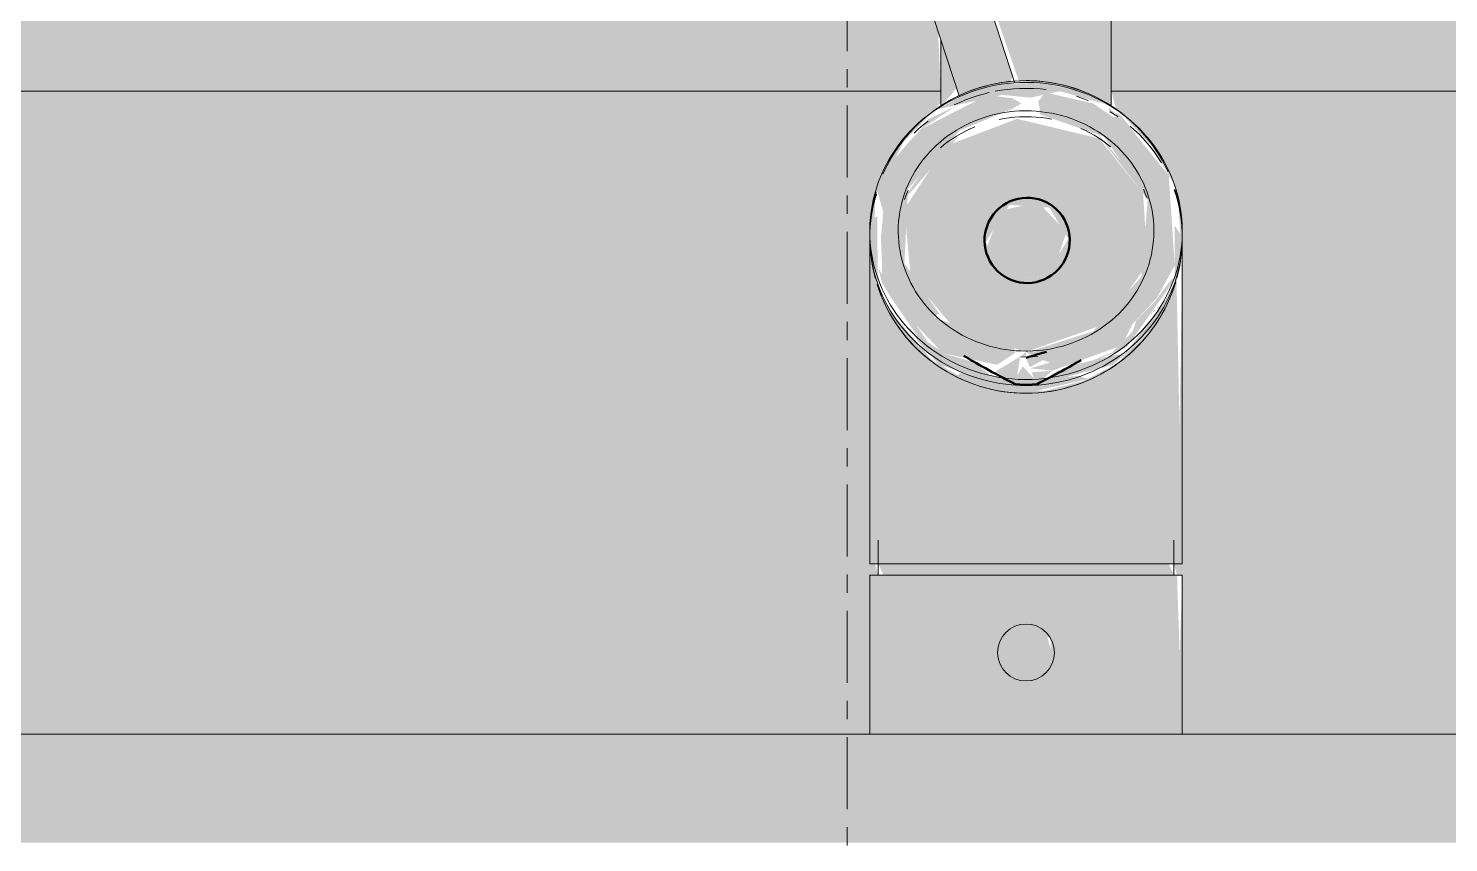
# Model space of a CAD drawing. Header units: inches. Extents: x -4218 to -1814, y 9706 to 12426.
# Drawn here: x -2179 to -2169.16, y 10144.82 to 10150.46 of the extents above; entities that cross this region are included whole.
import ezdxf

# ---------------------------------------------------------------- set-up
doc = ezdxf.new("R2010")
doc.units = ezdxf.units.IN
doc.header["$MEASUREMENT"] = 0
doc.linetypes.add('Grid Line 1_2_', pattern=[0.875, 0.5, -0.125, 0.125, -0.125])
for name, color, linetype, lineweight in [('0-1', 7, 'Continuous', 5), ('0-2', 10, 'Continuous', 13), ('A-GENM-1', 11, 'Continuous', 9), ('A-GENM-2', 7, 'Continuous', 9), ('A-GENM-3', 250, 'Continuous', 50), ('P-SANR-FIXT-2', 7, 'Continuous', 9), ('P-SANR-FIXT-3', 55, 'Continuous', 9), ('Q-CASE-1', 9, 'Continuous', 9), ('Q-CASE-3', 7, 'Continuous', 9), ('S-GRID-1', 1, 'Grid Line 1_2_', 9)]:
    doc.layers.add(name, color=color, linetype=linetype, lineweight=lineweight)

# ---------------------------------------------------------------- blocks, each defined once
blk = doc.blocks.new('Vanity Cabinet-Double Door - 33_-V134-FLOOR PLAN - 2ND FLOOR')
at = {"layer": 'Q-CASE-1'}
for points in [[(-7.2229, 0), (-15.7623, 0), (-15.0123, -0.75), (16.4877, -0.75), (17.2377, 0), (-0.345, 0)], [(16.4877, -0.75), (-15.0123, -0.75), (-15.0123, -5.2041), (0.1472, -5.2041), (0.1116, -5.0743), (0.054, -5.0234), (-0.1279, -4.8302), (-0.292, -4.5528), (-0.3179, -4.4006), (-0.345, -4.0021), (-0.3081, -1.9313), (-0.2859, -1.9313), (-0.3081, -1.8531), (-0.345, -1.8531), (-0.3081, -0.7502), (1.8204, -0.7502), (1.7835, -1.8531), (1.7613, -1.8531), (1.7835, -1.9313), (1.8204, -1.9313), (1.7835, -4.4753), (1.5843, -4.8551), (1.3741, -5.0709), (1.3283, -5.1268), (1.3283, -5.2041), (16.4877, -5.2041), (16.4877, -3.3737)]]:
    blk.add_hatch(color=256, dxfattribs=at).paths.add_polyline_path(points, flags=0)
at = {"layer": 'Q-CASE-3'}
for p, q in [((-0.345, -0.75), (-15.0123, -0.75)), ((16.4877, -0.75), (1.8204, -0.75))]:
    blk.add_line(p, q, dxfattribs=at)
blk = doc.blocks.new('kitchen_faucet_14143 - kitchen_faucet_14143-V156-FLOOR PLAN - 2ND FLOOR')
at = {"layer": 'A-GENM-1'}
h = blk.add_hatch(color=256, dxfattribs=at)
h.paths.add_polyline_path([(0.7962, 0), (0.6052, 0.5445), (0.1862, 0.8425), (-0.3002, 0.8107), (-0.6821, 0.506), (-0.8181, -0.0632), (-0.6288, -0.5582), (-0.1935, -0.8425), (0.2737, -0.7992), (0.6523, -0.4812), (0.7811, -0.0492)], flags=0)
h.paths.add_polyline_path([(0.8373, 0), (0.7962, 0), (0.829, -0.0401)], flags=0)
h.paths.add_polyline_path([(0.8858, 0), (0.8578, 0.0079), (0.8854, -0.0012)], flags=0)
h.paths.add_polyline_path([(1.0827, 0), (0.9838, 0.4298), (0.963, 0.3683), (0.9838, 0.0569), (0.8956, -0.0226), (1.0093, -0.0907), (0.984, -0.1308), (0.9844, -0.2519), (0.9376, -0.4464), (0.963, -0.4801), (1.0458, -0.2802)], flags=0)
h.paths.add_polyline_path([(0.8506, 0.6548), (0.6375, 0.8638), (0.4206, 0.9876), (0.5364, 0.8943), (0.818, 0.6785)], flags=0)
h.paths.add_polyline_path([(0.8506, -0.6548), (0.4963, -0.9563), (0.6445, -0.8585), (0.8299, -0.6818)], flags=0)
h.paths.add_polyline_path([(0.3219, -1.0285), (-0.1425, -1.0297), (-0.1246, -1.0663), (0, -1.0827), (0.3191, -1.0297)], flags=0)
h.paths.add_polyline_path([(0.3191, 1.0297), (0.2802, 1.0458), (0, 1.0827), (-0.0787, 1.0297), (0.3, 1.0297)], flags=0)
h.paths.add_polyline_path([(0.2916, -0.1171), (0.0364, -0.2803), (-0.2219, -0.1153), (-0.203, 0.1607), (0.0146, 0.294), (0.2697, 0.1322), (0.2895, -0.0936)], flags=0)
h.paths.add_polyline_path([(-0.4306, -0.9835), (-0.7246, -0.7543), (-0.4806, -0.9628), (-0.4613, -0.9708)], flags=0)
h.paths.add_polyline_path([(-0.4466, 0.9769), (-0.6531, 0.8518), (-0.4545, 0.9722)], flags=0)
h.paths.add_polyline_path([(-0.8841, -0.611), (-0.9838, -0.1644), (-0.9646, 0.0316), (-1.009, 0.2348), (-0.9125, 0.5741), (-0.9969, 0.3982), (-1.066, 0.127), (-1.0636, -0.1447), (-0.991, -0.4125), (-0.8999, -0.5906)], flags=0)
for points in [[(2.2638, -1.0827), (2.2638, 1.0827), (0.289, 1.0421), (0.66, 0.8466), (0.8781, 0.6297), (0.9981, 0.3953), (1.0653, 0.1319), (1.0631, -0.1486), (0.9847, -0.4278), (0.8506, -0.6548), (0.6375, -0.8638), (0.4043, -0.9944), (0.2802, -1.0458), (0, -1.0827), (1.0827, -1.0827)], [(2.3419, 0.9887), (2.3419, 1.0236), (2.2638, 0.9887), (2.2638, -1.0236), (2.3419, -0.9887), (2.3419, 0.9376)], [(0.5364, 0.862), (0.4664, 0.9376), (0.5309, 0.8658)], [(3.0686, -0.0509), (3.0176, 0.1392), (2.9294, 0.1901), (2.7392, 0.1392), (2.6883, -0.0509), (2.8275, -0.1901), (2.9769, -0.1705), (3.0489, -0.0984)], [(-0.9705, -0.462), (-1.068, -0.1118), (-1.1106, -0.0936), (-6.351, -1.824), (-6.2575, -2.0265), (-6.2397, -2.1741), (-1.009, -0.4746)], [(0.8843, -0.1985), (0.803, -0.0749), (0.7705, -0.0837), (0.5538, -0.6406), (0.5309, -0.6016), (0.1814, -0.8425), (-0.3329, -0.8173), (-0.738, -0.4587), (-0.8881, -0.0936), (-0.9245, -0.0331), (-0.9602, -0.0936), (-0.9829, -0.2669), (-0.7448, -0.7316), (-0.5036, -0.9376), (-0.3191, -1.0297), (-0.1697, -0.9894), (0, -1.005), (0.3089, -0.9947), (0.5211, -0.8295), (0.5471, -0.8206), (0.8051, -0.5769), (0.8831, -0.212)]]:
    blk.add_hatch(color=256, dxfattribs=at).paths.add_polyline_path(points, flags=0)
h = blk.add_hatch(color=256, dxfattribs=at)
h.paths.add_polyline_path([(3.4449, -1.0827), (3.4449, 1.0827), (2.3419, 1.0458), (2.3419, -1.0827)], flags=0)
h.paths.add_polyline_path([(3.0686, -0.0509), (2.9769, -0.1705), (2.8009, -0.1636), (2.6883, -0.0509), (2.78, 0.1705), (2.9634, 0.1705), (3.0264, 0.1063), (3.0549, 0)], flags=0)
h = blk.add_hatch(color=256, dxfattribs=at)
h.paths.add_polyline_path([(0.9257, 0.1842), (0.7525, 0.6628), (0.6052, 0.7364), (0.4212, 0.907), (0.1978, 1.0297), (-0.4264, 0.9889), (-0.6553, 0.8017), (-0.8118, 0.6808), (-0.8314, 0.6376), (-0.8314, 0.6016), (-0.9246, 0.4645), (-1.0006, 0.1324), (-0.9371, 0.084), (-0.8938, 0.0936), (-0.8502, 0.0936), (-0.6949, 0.5392), (-0.2558, 0.8425), (0.2737, 0.7992), (0.6533, 0.4651), (0.8012, 0.0018), (0.8711, 0.1623), (0.9108, 0.0285)], flags=0)
h.paths.add_polyline_path([(0.0363, 0.9853), (0.0362, 0.9852), (-0.0414, 0.9939)], flags=0)
h = blk.add_hatch(color=256, dxfattribs=at)
h.paths.add_polyline_path([(0.9546, 0.2519), (0.7625, 0.6988), (0.5011, 0.8833), (0.2775, 1.0421), (0.2985, 1.0027), (0.4532, 0.8867), (0.5784, 0.7638), (0.653, 0.7392), (0.7982, 0.5992), (0.9376, 0.2634)], flags=0)
h.paths.add_polyline_path([(-0.2588, 0.8425), (-0.3257, 0.8228), (-0.7302, 0.4842), (-0.6776, 0.5207), (-0.2711, 0.833)], flags=0)
h.paths.add_polyline_path([(-0.8938, 0.0939), (-0.9353, 0.0936), (-0.8939, 0.0936)], flags=0)
h = blk.add_hatch(color=256, dxfattribs=at)
h.paths.add_polyline_path([(0.9838, 0.2208), (0.8877, 0.6), (0.818, 0.6785), (0.816, 0.6259), (0.8954, 0.2923), (0.9292, 0.2175), (0.965, 0.1608), (0.9828, 0.2175)], flags=0)
h.paths.add_polyline_path([(-0.7596, 0.7209), (-0.8962, 0.5741), (-0.8607, 0.5745), (-0.8566, 0.6368), (-0.8314, 0.6657), (-0.7647, 0.717)], flags=0)
h = blk.add_hatch(color=256, dxfattribs=at)
h.paths.add_polyline_path([(-0.8999, 0.5906), (-3.9982, 0.5677), (-4.044, 0.5906), (-6.2992, 0.5704), (-6.2992, -0.5906), (-4.172, -0.5505), (-4.1133, -0.5704), (-3.8679, -0.5906), (-2.5781, -0.5704), (-1.0763, -0.0485), (-1.0613, 0.1621), (-0.9829, 0.4319), (-0.901, 0.589)], flags=0)
h.paths.add_polyline_path([(-0.8999, -0.5906), (-1.0296, -0.4812), (-1.366, -0.5906), (-0.9079, -0.5906)], flags=0)
h.paths.add_polyline_path([(-3.8802, -0.5768), (-4.0429, -0.5704), (-3.9748, -0.571)], flags=0)
h = blk.add_hatch(color=256, dxfattribs=at)
h.paths.add_polyline_path([(0.2916, -0.1171), (0.2649, 0.1774), (-0.0326, 0.2802), (-0.2396, 0.0857), (-0.1824, -0.1784), (0.0725, -0.2707), (0.2698, -0.1324)], flags=0)
h.paths.add_polyline_path([(-6.5243, -2.1523), (-6.6719, -1.8966), (-6.988, -1.9326), (-7.1107, -2.1595), (-6.9672, -2.408), (-6.6531, -2.3754), (-6.5284, -2.1595)], flags=0)
h = blk.add_hatch(color=256, dxfattribs=at)
h.paths.add_polyline_path([(0.8373, 0), (0.9023, 0.0252), (0.8381, 0.1444), (0.8247, 0.0607)], flags=0)
h.paths.add_polyline_path([(1.0215, -0.0715), (0.829, -0.0401), (0.9327, -0.212), (0.9376, -0.2042)], flags=0)
h.paths.add_polyline_path([(1.0215, 0.0715), (0.9257, 0.1842), (0.9376, 0.0389)], flags=0)
h = blk.add_hatch(color=256, dxfattribs=at)
h.paths.add_polyline_path([(1.0093, -0.1985), (0.984, -0.1308), (0.9546, -0.2519), (0.7591, -0.7005), (0.6151, -0.8206), (0.7245, -0.7464), (0.8877, -0.6), (1.003, -0.212)], flags=0)
h.paths.add_polyline_path([(0.6607, -0.7517), (0.5211, -0.8658), (0.6502, -0.7638)], flags=0)
h.paths.add_polyline_path([(-0.7448, -0.7316), (-0.9079, -0.4825), (-0.8136, -0.6816), (-0.7541, -0.7249)], flags=0)
h = blk.add_hatch(color=256, dxfattribs=at)
h.paths.add_polyline_path([(0.9546, -0.2519), (0.8705, -0.3528), (0.8114, -0.5563), (0.7277, -0.6818), (0.2159, -1.0248), (0.319, -0.9972), (0.4254, -0.9319), (0.7971, -0.6769), (0.9446, -0.2787)], flags=0)
h.paths.add_polyline_path([(-0.2588, -0.8425), (-0.6931, -0.4702), (-0.6052, -0.6081), (-0.2737, -0.8425)], flags=0)
at = {"layer": 'A-GENM-2'}
for p, q in [((2.2638, 1.0827), (0, 1.0827)), ((2.2638, 1.0827), (2.2638, -1.0827)), ((3.4449, 1.0827), (2.3419, 1.0827)), ((2.3419, -1.0827), (2.3419, 1.0827)), ((3.4449, 1.0827), (3.4449, -1.0827)), ((2.3419, 1.0236), (2.1014, 1.0236)), ((-0.8999, 0.5906), (-6.2992, 0.5906)), ((-1.072, -0.0811), (-6.3669, -1.8015)), ((0.8322, 0), (0.8315, -0.0356)), ((-6.2431, -2.1752), (-0.9705, -0.462)), ((-1.366, -0.5906), (-0.8999, -0.5906)), ((2.1014, -1.0236), (2.3419, -1.0236)), ((0, -1.0827), (2.2638, -1.0827)), ((2.3419, -1.0827), (3.4449, -1.0827))]:
    blk.add_line(p, q, dxfattribs=at)
at = {"layer": 'A-GENM-2', "flags": 128}
for points in [[(-0.0414, 1.0827), (-0.0828, 1.0818), (-0.1241, 1.0792), (-0.1652, 1.0748), (-0.2062, 1.0687), (-0.2469, 1.0609), (-0.2873, 1.0513), (-0.3272, 1.0401), (-0.3667, 1.0272), (-0.4056, 1.0126), (-0.444, 0.9964), (-0.4816, 0.9786), (-0.5186, 0.9592), (-0.5548, 0.9383), (-0.5901, 0.9159), (-0.6246, 0.8921), (-0.658, 0.8668), (-0.6905, 0.8401), (-0.722, 0.8121), (-0.7523, 0.7828), (-0.7815, 0.7523), (-0.8095, 0.7206), (-0.8362, 0.6877), (-0.8617, 0.6538), (-0.8858, 0.6188), (-0.9086, 0.5829), (-0.93, 0.546), (-0.95, 0.5083), (-0.9685, 0.4698), (-0.9856, 0.4305), (-1.0011, 0.3906), (-1.0152, 0.3501), (-1.0276, 0.309), (-1.0386, 0.2674), (-1.0479, 0.2255), (-1.0556, 0.1831), (-1.0617, 0.1405), (-1.0662, 0.0977), (-1.0691, 0.0547), (-1.0704, 0.0116), (-1.0704, 0)], [(0.2687, 1.0488), (0.2265, 1.0587), (0.184, 1.0669), (0.1412, 1.0734), (0.0982, 1.0782), (0.055, 1.0813), (0.0117, 1.0826), (-0.0316, 1.0822), (-0.0749, 1.0801), (-0.118, 1.0762), (-0.1609, 1.0706), (-0.2036, 1.0634), (-0.246, 1.0544), (-0.288, 1.0437), (-0.3295, 1.0313)], [(0.2687, 1.0488), (0.2265, 1.0587), (0.184, 1.0669), (0.1412, 1.0734), (0.0982, 1.0782), (0.055, 1.0813), (0.0117, 1.0826), (-0.0316, 1.0822), (-0.0749, 1.0801), (-0.118, 1.0762), (-0.1609, 1.0706), (-0.2036, 1.0634), (-0.246, 1.0544), (-0.288, 1.0437), (-0.3295, 1.0313)], [(0.2687, 1.0488), (0.2265, 1.0587), (0.184, 1.0669), (0.1412, 1.0734), (0.0982, 1.0782), (0.055, 1.0813), (0.0117, 1.0826), (-0.0316, 1.0822), (-0.0749, 1.0801), (-0.118, 1.0762), (-0.1609, 1.0706), (-0.2036, 1.0634), (-0.246, 1.0544), (-0.288, 1.0437), (-0.3295, 1.0313)], [(0.2687, 1.0488), (0.2265, 1.0587), (0.184, 1.0669), (0.1412, 1.0734), (0.0982, 1.0782), (0.055, 1.0813), (0.0117, 1.0826), (-0.0316, 1.0822), (-0.0749, 1.0801), (-0.118, 1.0762), (-0.1609, 1.0706), (-0.2036, 1.0634), (-0.246, 1.0544), (-0.288, 1.0437), (-0.3295, 1.0313)], [(0.2687, 1.0488), (0.2265, 1.0587), (0.184, 1.0669), (0.1412, 1.0734), (0.0982, 1.0782), (0.055, 1.0813), (0.0117, 1.0826), (-0.0316, 1.0822), (-0.0749, 1.0801), (-0.118, 1.0762), (-0.1609, 1.0706), (-0.2036, 1.0634), (-0.246, 1.0544), (-0.288, 1.0437), (-0.3295, 1.0313)], [(0.2687, 1.0488), (0.2265, 1.0587), (0.184, 1.0669), (0.1412, 1.0734), (0.0982, 1.0782), (0.055, 1.0813), (0.0117, 1.0826), (-0.0316, 1.0822), (-0.0749, 1.0801), (-0.118, 1.0762), (-0.1609, 1.0706), (-0.2036, 1.0634), (-0.246, 1.0544), (-0.288, 1.0437), (-0.3295, 1.0313)], [(0, 1.0827), (-0.0414, 1.0818), (-0.0827, 1.0792), (-0.1239, 1.0748), (-0.1648, 1.0687), (-0.2055, 1.0609), (-0.2459, 1.0513), (-0.2858, 1.0401), (-0.3253, 1.0272)], [(0.9877, 0), (0.9869, 0.0431), (0.9844, 0.0861), (0.9803, 0.129), (0.9747, 0.1717), (0.9674, 0.2141), (0.9585, 0.2561), (0.948, 0.2978), (0.9359, 0.339), (0.9223, 0.3797), (0.9072, 0.4198), (0.8905, 0.4593), (0.8724, 0.498), (0.8528, 0.5359), (0.8318, 0.573), (0.8093, 0.6092), (0.7856, 0.6444), (0.7604, 0.6787), (0.734, 0.7118), (0.7064, 0.7439), (0.6775, 0.7747), (0.6475, 0.8043), (0.6164, 0.8327), (0.5841, 0.8597), (0.5509, 0.8854), (0.5167, 0.9096), (0.4816, 0.9324), (0.4457, 0.9538), (0.4089, 0.9735), (0.3714, 0.9918), (0.3333, 1.0084), (0.2945, 1.0234), (0.2551, 1.0368), (0.2153, 1.0485), (0.1751, 1.0585), (0.1345, 1.0668), (0.0936, 1.0733), (0.0524, 1.0782), (0.0112, 1.0813), (-0.0302, 1.0826), (-0.0414, 1.0827)], [(1.0291, 0), (1.0282, 0.0431), (1.0258, 0.0861), (1.0217, 0.129), (1.016, 0.1717), (1.0087, 0.2141), (0.9998, 0.2561), (0.9894, 0.2978), (0.9773, 0.339), (0.9637, 0.3797), (0.9486, 0.4198), (0.9319, 0.4593), (0.9138, 0.498), (0.8942, 0.5359), (0.8731, 0.573), (0.8507, 0.6092), (0.8269, 0.6444), (0.8018, 0.6787), (0.7754, 0.7118), (0.7478, 0.7439), (0.7189, 0.7747), (0.6889, 0.8043), (0.6577, 0.8327), (0.6255, 0.8597), (0.5923, 0.8854), (0.5581, 0.9096), (0.523, 0.9324), (0.4871, 0.9538), (0.4503, 0.9735), (0.4128, 0.9918), (0.3747, 1.0084), (0.3359, 1.0234), (0.2965, 1.0368), (0.2567, 1.0485), (0.2164, 1.0585), (0.1758, 1.0668), (0.1349, 1.0733), (0.0938, 1.0782), (0.0525, 1.0813), (0.0112, 1.0826), (0, 1.0827)], [(-0.4506, 0.9845), (-0.4896, 0.9657), (-0.5278, 0.9453), (-0.5652, 0.9235), (-0.6016, 0.9001), (-0.6372, 0.8753), (-0.6717, 0.8492), (-0.7051, 0.8216), (-0.7374, 0.7928), (-0.7685, 0.7626), (-0.7984, 0.7313), (-0.827, 0.6988), (-0.8542, 0.6652), (-0.8802, 0.6305), (-0.9047, 0.5948), (-0.9277, 0.5581), (-0.9493, 0.5206), (-0.9694, 0.4822), (-0.9879, 0.443), (-1.0048, 0.4032), (-1.0201, 0.3627), (-1.0338, 0.3216), (-1.0458, 0.28), (-1.0562, 0.238), (-1.0649, 0.1955), (-1.0718, 0.1528), (-1.0771, 0.1098), (-1.0806, 0.0666), (-1.0824, 0.0234), (-1.0827, 0)], [(-0.4506, 0.9845), (-0.4896, 0.9657), (-0.5278, 0.9453), (-0.5652, 0.9235), (-0.6016, 0.9001), (-0.6372, 0.8753), (-0.6717, 0.8492), (-0.7051, 0.8216), (-0.7374, 0.7928), (-0.7685, 0.7626), (-0.7984, 0.7313), (-0.827, 0.6988), (-0.8542, 0.6652)], [(-0.4506, 0.9845), (-0.4896, 0.9657), (-0.5278, 0.9453), (-0.5652, 0.9235), (-0.6016, 0.9001), (-0.6372, 0.8753), (-0.6717, 0.8492), (-0.7051, 0.8216), (-0.7374, 0.7928), (-0.7685, 0.7626), (-0.7984, 0.7313), (-0.827, 0.6988), (-0.8542, 0.6652)], [(-0.4506, 0.9845), (-0.4896, 0.9657), (-0.5278, 0.9453), (-0.5652, 0.9235), (-0.6016, 0.9001), (-0.6372, 0.8753), (-0.6717, 0.8492), (-0.7051, 0.8216), (-0.7374, 0.7928), (-0.7685, 0.7626), (-0.7984, 0.7313), (-0.827, 0.6988), (-0.8542, 0.6652)], [(-0.4506, 0.9845), (-0.4896, 0.9657), (-0.5278, 0.9453), (-0.5652, 0.9235), (-0.6016, 0.9001), (-0.6372, 0.8753), (-0.6717, 0.8492), (-0.7051, 0.8216), (-0.7374, 0.7928), (-0.7685, 0.7626), (-0.7984, 0.7313), (-0.827, 0.6988), (-0.8542, 0.6652)], [(-0.4506, 0.9845), (-0.4896, 0.9657), (-0.5278, 0.9453), (-0.5652, 0.9235), (-0.6016, 0.9001), (-0.6372, 0.8753), (-0.6717, 0.8492), (-0.7051, 0.8216), (-0.7374, 0.7928), (-0.7685, 0.7626), (-0.7984, 0.7313), (-0.827, 0.6988), (-0.8542, 0.6652)], [(1.0827, 0), (1.0818, 0.0433), (1.0792, 0.0865), (1.0749, 0.1296), (1.0688, 0.1725), (1.0611, 0.2151), (1.0516, 0.2574), (1.0405, 0.2992), (1.0277, 0.3406), (1.0133, 0.3814), (0.9972, 0.4216), (0.9796, 0.4612), (0.9603, 0.5), (0.9396, 0.538), (0.9173, 0.5751), (0.8936, 0.6113), (0.8684, 0.6466), (0.8419, 0.6808), (0.814, 0.7139), (0.7848, 0.7459), (0.7543, 0.7767), (0.7226, 0.8062), (0.6898, 0.8345), (0.6559, 0.8614), (0.6209, 0.8869), (0.585, 0.911), (0.5481, 0.9337), (0.5103, 0.9549), (0.4717, 0.9745), (0.4324, 0.9926), (0.3923, 1.0091), (0.3516, 1.024), (0.3104, 1.0372)], [(0.8684, 0.6466), (0.8419, 0.6808), (0.814, 0.7139), (0.7848, 0.7459), (0.7543, 0.7767), (0.7226, 0.8062), (0.6898, 0.8345), (0.6559, 0.8614), (0.6209, 0.8869), (0.585, 0.911), (0.5481, 0.9337), (0.5103, 0.9549), (0.4717, 0.9745), (0.4324, 0.9926), (0.3923, 1.0091)], [(0.8684, 0.6466), (0.8419, 0.6808), (0.814, 0.7139), (0.7848, 0.7459), (0.7543, 0.7767), (0.7226, 0.8062), (0.6898, 0.8345), (0.6559, 0.8614), (0.6209, 0.8869), (0.585, 0.911), (0.5481, 0.9337), (0.5103, 0.9549), (0.4717, 0.9745), (0.4324, 0.9926), (0.3923, 1.0091)], [(0.8684, 0.6466), (0.8419, 0.6808), (0.814, 0.7139), (0.7848, 0.7459), (0.7543, 0.7767), (0.7226, 0.8062), (0.6898, 0.8345), (0.6559, 0.8614), (0.6209, 0.8869), (0.585, 0.911), (0.5481, 0.9337), (0.5103, 0.9549), (0.4717, 0.9745), (0.4324, 0.9926), (0.3923, 1.0091)], [(0.8684, 0.6466), (0.8419, 0.6808), (0.814, 0.7139), (0.7848, 0.7459), (0.7543, 0.7767), (0.7226, 0.8062), (0.6898, 0.8345), (0.6559, 0.8614), (0.6209, 0.8869), (0.585, 0.911), (0.5481, 0.9337), (0.5103, 0.9549), (0.4717, 0.9745), (0.4324, 0.9926), (0.3923, 1.0091)], [(0.8684, 0.6466), (0.8419, 0.6808), (0.814, 0.7139), (0.7848, 0.7459), (0.7543, 0.7767), (0.7226, 0.8062), (0.6898, 0.8345), (0.6559, 0.8614), (0.6209, 0.8869), (0.585, 0.911), (0.5481, 0.9337), (0.5103, 0.9549), (0.4717, 0.9745), (0.4324, 0.9926), (0.3923, 1.0091)], [(-0.8736, 0), (-0.8729, 0.0356), (-0.8709, 0.0712), (-0.8675, 0.1067), (-0.8628, 0.142), (-0.8568, 0.177), (-0.8494, 0.2118), (-0.8408, 0.2462), (-0.8308, 0.2802), (-0.8196, 0.3137), (-0.8072, 0.3468), (-0.7935, 0.3792), (-0.7785, 0.411), (-0.7624, 0.4422), (-0.7452, 0.4726), (-0.7268, 0.5023), (-0.7074, 0.5311), (-0.6868, 0.5591), (-0.6653, 0.5862), (-0.6427, 0.6123), (-0.6192, 0.6374), (-0.5948, 0.6615), (-0.5695, 0.6845), (-0.5434, 0.7064), (-0.5165, 0.7272), (-0.4889, 0.7468), (-0.4606, 0.7652), (-0.4316, 0.7824), (-0.402, 0.7983), (-0.3718, 0.813), (-0.3412, 0.8263), (-0.31, 0.8384), (-0.2785, 0.8491), (-0.2466, 0.8585), (-0.2144, 0.8665), (-0.1819, 0.8731), (-0.1492, 0.8784), (-0.1163, 0.8822), (-0.0833, 0.8847), (-0.0503, 0.8858), (-0.0414, 0.8858)], [(-0.5134, 0.9383), (-0.5487, 0.9159), (-0.5832, 0.8921), (-0.6167, 0.8668), (-0.6491, 0.8401), (-0.6806, 0.8121), (-0.7109, 0.7828), (-0.7401, 0.7523), (-0.7681, 0.7206)], [(-0.0414, 0.8858), (-0.0083, 0.8851), (0.0247, 0.883), (0.0576, 0.8795), (0.0903, 0.8747), (0.1229, 0.8684), (0.1552, 0.8608), (0.1872, 0.8518), (0.2188, 0.8414), (0.2501, 0.8297), (0.2808, 0.8167), (0.3111, 0.8024), (0.3409, 0.7868), (0.37, 0.77), (0.3986, 0.7519), (0.4264, 0.7326), (0.4535, 0.7121), (0.4798, 0.6905), (0.5053, 0.6678), (0.53, 0.644), (0.5537, 0.6192), (0.5765, 0.5933), (0.5983, 0.5665), (0.6192, 0.5388), (0.6389, 0.5102), (0.6576, 0.4807), (0.6751, 0.4505), (0.6915, 0.4195), (0.7068, 0.3879), (0.7208, 0.3556), (0.7336, 0.3227), (0.7452, 0.2893), (0.7555, 0.2554), (0.7645, 0.2211), (0.7722, 0.1864), (0.7786, 0.1514), (0.7836, 0.1162), (0.7874, 0.0808), (0.7897, 0.0452), (0.7908, 0.0096), (0.7908, 0)], [(-0.3305, 0.813), (-0.2998, 0.8263), (-0.2687, 0.8384)], [(-0.8802, 0.6305), (-0.9047, 0.5948), (-0.9277, 0.5581), (-0.9493, 0.5206), (-0.9694, 0.4822), (-0.9879, 0.443), (-1.0048, 0.4032), (-1.0201, 0.3627), (-1.0338, 0.3216), (-1.0458, 0.28), (-1.0562, 0.238), (-1.0649, 0.1955), (-1.0718, 0.1528), (-1.0771, 0.1098), (-1.0806, 0.0666), (-1.0824, 0.0234), (-1.0827, 0)], [(-0.8802, 0.6305), (-0.9047, 0.5948), (-0.9277, 0.5581), (-0.9493, 0.5206), (-0.9694, 0.4822), (-0.9879, 0.443), (-1.0048, 0.4032), (-1.0201, 0.3627), (-1.0338, 0.3216), (-1.0458, 0.28), (-1.0562, 0.238), (-1.0649, 0.1955), (-1.0718, 0.1528), (-1.0771, 0.1098), (-1.0806, 0.0666), (-1.0824, 0.0234), (-1.0827, 0)], [(-0.8802, 0.6305), (-0.9047, 0.5948), (-0.9277, 0.5581), (-0.9493, 0.5206), (-0.9694, 0.4822), (-0.9879, 0.443), (-1.0048, 0.4032), (-1.0201, 0.3627), (-1.0338, 0.3216), (-1.0458, 0.28), (-1.0562, 0.238), (-1.0649, 0.1955), (-1.0718, 0.1528), (-1.0771, 0.1098), (-1.0806, 0.0666), (-1.0824, 0.0234), (-1.0827, 0)], [(-0.8802, 0.6305), (-0.9047, 0.5948), (-0.9277, 0.5581), (-0.9493, 0.5206), (-0.9694, 0.4822), (-0.9879, 0.443), (-1.0048, 0.4032), (-1.0201, 0.3627), (-1.0338, 0.3216), (-1.0458, 0.28), (-1.0562, 0.238), (-1.0649, 0.1955), (-1.0718, 0.1528), (-1.0771, 0.1098), (-1.0806, 0.0666), (-1.0824, 0.0234), (-1.0827, 0)], [(-0.8802, 0.6305), (-0.9047, 0.5948), (-0.9277, 0.5581), (-0.9493, 0.5206), (-0.9694, 0.4822), (-0.9879, 0.443), (-1.0048, 0.4032), (-1.0201, 0.3627), (-1.0338, 0.3216), (-1.0458, 0.28), (-1.0562, 0.238), (-1.0649, 0.1955), (-1.0718, 0.1528), (-1.0771, 0.1098), (-1.0806, 0.0666), (-1.0824, 0.0234), (-1.0827, 0)], [(-0.8314, 0.6377), (-0.8444, 0.6188), (-0.8672, 0.5829)], [(1.0827, 0), (1.0818, 0.0433), (1.0792, 0.0865), (1.0749, 0.1296), (1.0688, 0.1725), (1.0611, 0.2151), (1.0516, 0.2574), (1.0405, 0.2992), (1.0277, 0.3406), (1.0133, 0.3814), (0.9972, 0.4216), (0.9796, 0.4612), (0.9603, 0.5), (0.9396, 0.538), (0.9173, 0.5751), (0.8936, 0.6113)], [(1.0827, 0), (1.0818, 0.0433), (1.0792, 0.0865), (1.0749, 0.1296), (1.0688, 0.1725), (1.0611, 0.2151), (1.0516, 0.2574), (1.0405, 0.2992), (1.0277, 0.3406), (1.0133, 0.3814), (0.9972, 0.4216), (0.9796, 0.4612), (0.9603, 0.5), (0.9396, 0.538), (0.9173, 0.5751), (0.8936, 0.6113)], [(1.0827, 0), (1.0818, 0.0433), (1.0792, 0.0865), (1.0749, 0.1296), (1.0688, 0.1725), (1.0611, 0.2151), (1.0516, 0.2574), (1.0405, 0.2992), (1.0277, 0.3406), (1.0133, 0.3814), (0.9972, 0.4216), (0.9796, 0.4612), (0.9603, 0.5), (0.9396, 0.538), (0.9173, 0.5751), (0.8936, 0.6113)], [(1.0827, 0), (1.0818, 0.0433), (1.0792, 0.0865), (1.0749, 0.1296), (1.0688, 0.1725), (1.0611, 0.2151), (1.0516, 0.2574), (1.0405, 0.2992), (1.0277, 0.3406), (1.0133, 0.3814), (0.9972, 0.4216), (0.9796, 0.4612), (0.9603, 0.5), (0.9396, 0.538), (0.9173, 0.5751), (0.8936, 0.6113)], [(1.0827, 0), (1.0818, 0.0433), (1.0792, 0.0865), (1.0749, 0.1296), (1.0688, 0.1725), (1.0611, 0.2151), (1.0516, 0.2574), (1.0405, 0.2992), (1.0277, 0.3406), (1.0133, 0.3814), (0.9972, 0.4216), (0.9796, 0.4612), (0.9603, 0.5), (0.9396, 0.538), (0.9173, 0.5751), (0.8936, 0.6113)], [(-0.7521, 0.3792), (-0.7372, 0.411), (-0.7211, 0.4422), (-0.7038, 0.4726), (-0.6854, 0.5023), (-0.666, 0.5311), (-0.6454, 0.5591), (-0.6239, 0.5862)], [(-0.9442, 0.4305), (-0.9598, 0.3906), (-0.9738, 0.3501)], [(-1.0204, 0.1405), (-1.0249, 0.0977), (-1.0277, 0.0547), (-1.029, 0.0116), (-1.0291, 0)], [(-0.8322, 0), (-0.8315, 0.0356), (-0.8295, 0.0712), (-0.8261, 0.1067), (-0.8214, 0.142), (-0.8154, 0.177)], [(0.8287, 0.0808), (0.8311, 0.0452), (0.8322, 0.0096), (0.8322, 0)], [(-1.0827, 0), (-1.0818, -0.0433), (-1.0792, -0.0865), (-1.0749, -0.1296), (-1.0688, -0.1725), (-1.0611, -0.2151), (-1.0516, -0.2574), (-1.0405, -0.2992), (-1.0277, -0.3406), (-1.0133, -0.3814), (-0.9972, -0.4216), (-0.9796, -0.4612), (-0.9603, -0.5), (-0.9396, -0.538), (-0.9173, -0.5751), (-0.8936, -0.6113), (-0.8684, -0.6466)], [(-1.0827, 0), (-1.0818, -0.0433), (-1.0792, -0.0865), (-1.0749, -0.1296), (-1.0688, -0.1725), (-1.0611, -0.2151), (-1.0516, -0.2574), (-1.0405, -0.2992), (-1.0277, -0.3406), (-1.0133, -0.3814), (-0.9972, -0.4216), (-0.9796, -0.4612), (-0.9603, -0.5), (-0.9396, -0.538), (-0.9173, -0.5751), (-0.8936, -0.6113)], [(-1.0827, 0), (-1.0818, -0.0433), (-1.0792, -0.0865), (-1.0749, -0.1296), (-1.0688, -0.1725), (-1.0611, -0.2151), (-1.0516, -0.2574), (-1.0405, -0.2992), (-1.0277, -0.3406), (-1.0133, -0.3814), (-0.9972, -0.4216), (-0.9796, -0.4612), (-0.9603, -0.5), (-0.9396, -0.538), (-0.9173, -0.5751), (-0.8936, -0.6113)], [(-1.0827, 0), (-1.0818, -0.0433), (-1.0792, -0.0865), (-1.0749, -0.1296), (-1.0688, -0.1725), (-1.0611, -0.2151), (-1.0516, -0.2574), (-1.0405, -0.2992), (-1.0277, -0.3406), (-1.0133, -0.3814), (-0.9972, -0.4216), (-0.9796, -0.4612), (-0.9603, -0.5), (-0.9396, -0.538), (-0.9173, -0.5751), (-0.8936, -0.6113)], [(-1.0827, 0), (-1.0818, -0.0433), (-1.0792, -0.0865), (-1.0749, -0.1296), (-1.0688, -0.1725), (-1.0611, -0.2151), (-1.0516, -0.2574), (-1.0405, -0.2992), (-1.0277, -0.3406), (-1.0133, -0.3814), (-0.9972, -0.4216), (-0.9796, -0.4612), (-0.9603, -0.5), (-0.9396, -0.538), (-0.9173, -0.5751), (-0.8936, -0.6113)], [(-1.0827, 0), (-1.0818, -0.0433), (-1.0792, -0.0865), (-1.0749, -0.1296), (-1.0688, -0.1725), (-1.0611, -0.2151), (-1.0516, -0.2574), (-1.0405, -0.2992), (-1.0277, -0.3406), (-1.0133, -0.3814), (-0.9972, -0.4216), (-0.9796, -0.4612), (-0.9603, -0.5), (-0.9396, -0.538), (-0.9173, -0.5751), (-0.8936, -0.6113)], [(-1.0704, 0), (-1.0696, -0.0431), (-1.0672, -0.0861), (-1.0631, -0.129), (-1.0574, -0.1717), (-1.0501, -0.2141), (-1.0412, -0.2561), (-1.0307, -0.2978), (-1.0187, -0.339), (-1.0051, -0.3797), (-0.9899, -0.4198), (-0.9733, -0.4593), (-0.9552, -0.498), (-0.9356, -0.5359), (-0.9145, -0.573), (-0.8921, -0.6092), (-0.8683, -0.6444), (-0.8432, -0.6787), (-0.8168, -0.7118), (-0.7891, -0.7439), (-0.7603, -0.7747), (-0.7303, -0.8043), (-0.6991, -0.8327), (-0.6669, -0.8597), (-0.6337, -0.8854), (-0.5995, -0.9096), (-0.5644, -0.9324), (-0.5284, -0.9538), (-0.4917, -0.9735), (-0.4542, -0.9918), (-0.416, -1.0084), (-0.3772, -1.0234), (-0.3379, -1.0368), (-0.2981, -1.0485), (-0.2578, -1.0585), (-0.2172, -1.0668), (-0.1763, -1.0733), (-0.1352, -1.0782), (-0.0939, -1.0813), (-0.0526, -1.0826), (-0.0414, -1.0827)], [(-1.0291, 0), (-1.0282, -0.0431), (-1.0258, -0.0861), (-1.0217, -0.129), (-1.016, -0.1717), (-1.0087, -0.2141)], [(-0.0414, -0.8858), (-0.0744, -0.8851), (-0.1074, -0.883), (-0.1403, -0.8795), (-0.1731, -0.8747), (-0.2056, -0.8684), (-0.2379, -0.8608), (-0.2699, -0.8518), (-0.3016, -0.8414), (-0.3328, -0.8297), (-0.3636, -0.8167), (-0.3939, -0.8024), (-0.4237, -0.7868), (-0.4528, -0.77), (-0.4813, -0.7519), (-0.5092, -0.7326), (-0.5363, -0.7121), (-0.5626, -0.6905), (-0.5881, -0.6678), (-0.6127, -0.644), (-0.6365, -0.6192), (-0.6593, -0.5933), (-0.6811, -0.5665), (-0.7019, -0.5388), (-0.7217, -0.5102), (-0.7403, -0.4807), (-0.7579, -0.4505), (-0.7743, -0.4195), (-0.7895, -0.3879), (-0.8036, -0.3556), (-0.8164, -0.3227), (-0.8279, -0.2893), (-0.8382, -0.2554), (-0.8472, -0.2211), (-0.8549, -0.1864), (-0.8613, -0.1514), (-0.8664, -0.1162), (-0.8701, -0.0808), (-0.8725, -0.0452), (-0.8735, -0.0096), (-0.8736, 0)], [(-0.8136, -0.1864), (-0.8199, -0.1514), (-0.825, -0.1162), (-0.8287, -0.0808), (-0.8311, -0.0452), (-0.8322, -0.0096), (-0.8322, 0)], [(-0.0414, -1.0827), (0, -1.0818), (0.0413, -1.0792), (0.0825, -1.0748), (0.1234, -1.0687), (0.1641, -1.0609), (0.2045, -1.0513), (0.2444, -1.0401), (0.2839, -1.0272), (0.3229, -1.0126), (0.3612, -0.9964), (0.3989, -0.9786), (0.4358, -0.9592), (0.472, -0.9383), (0.5073, -0.9159), (0.5418, -0.8921), (0.5753, -0.8668), (0.6078, -0.8401), (0.6392, -0.8121), (0.6695, -0.7828), (0.6987, -0.7523), (0.7267, -0.7206), (0.7534, -0.6877), (0.7789, -0.6538), (0.8031, -0.6188), (0.8258, -0.5829), (0.8473, -0.546), (0.8672, -0.5083), (0.8858, -0.4698), (0.9028, -0.4305), (0.9184, -0.3906), (0.9324, -0.3501), (0.9449, -0.309), (0.9558, -0.2674), (0.9651, -0.2255), (0.9728, -0.1831), (0.979, -0.1405), (0.9835, -0.0977), (0.9864, -0.0547), (0.9876, -0.0116), (0.9877, 0)], [(0.7908, 0), (0.7901, -0.0356), (0.7881, -0.0712), (0.7848, -0.1067), (0.7801, -0.142), (0.774, -0.177), (0.7667, -0.2118), (0.758, -0.2462), (0.7481, -0.2802), (0.7369, -0.3137), (0.7244, -0.3468), (0.7107, -0.3792), (0.6958, -0.411), (0.6797, -0.4422), (0.6624, -0.4726), (0.6441, -0.5023), (0.6246, -0.5311), (0.6041, -0.5591), (0.5825, -0.5862), (0.56, -0.6123), (0.5365, -0.6374), (0.5121, -0.6615), (0.4868, -0.6845), (0.4607, -0.7064), (0.4338, -0.7272), (0.4061, -0.7468), (0.3778, -0.7652), (0.3488, -0.7824), (0.3192, -0.7983), (0.2891, -0.813), (0.2584, -0.8263), (0.2273, -0.8384), (0.1957, -0.8491), (0.1638, -0.8585), (0.1316, -0.8665), (0.0991, -0.8731), (0.0664, -0.8784), (0.0336, -0.8822), (0.0006, -0.8847), (-0.0325, -0.8858), (-0.0414, -0.8858)], [(0, -1.0827), (0.0414, -1.0818), (0.0827, -1.0792), (0.1239, -1.0748), (0.1648, -1.0687), (0.2055, -1.0609), (0.2459, -1.0513), (0.2858, -1.0401), (0.3253, -1.0272), (0.3642, -1.0126), (0.4026, -0.9964), (0.4403, -0.9786), (0.4772, -0.9592), (0.5134, -0.9383), (0.5487, -0.9159), (0.5832, -0.8921), (0.6167, -0.8668), (0.6491, -0.8401), (0.6806, -0.8121), (0.7109, -0.7828), (0.7401, -0.7523), (0.7681, -0.7206), (0.7948, -0.6877), (0.8203, -0.6538), (0.8444, -0.6188), (0.8672, -0.5829), (0.8886, -0.546), (0.9086, -0.5083), (0.9272, -0.4698), (0.9442, -0.4305), (0.9598, -0.3906), (0.9738, -0.3501), (0.9863, -0.309), (0.9972, -0.2674), (1.0065, -0.2255), (1.0142, -0.1831), (1.0204, -0.1405), (1.0249, -0.0977), (1.0277, -0.0547), (1.029, -0.0116), (1.0291, 0)], [(0.3295, -1.0313), (0.3704, -1.0173), (0.4108, -1.0017), (0.4506, -0.9845), (0.4896, -0.9657), (0.5278, -0.9453), (0.5652, -0.9235), (0.6016, -0.9001), (0.6372, -0.8753), (0.6717, -0.8492), (0.7051, -0.8216), (0.7374, -0.7928), (0.7685, -0.7626), (0.7984, -0.7313), (0.827, -0.6988), (0.8542, -0.6652), (0.8802, -0.6305), (0.9047, -0.5948), (0.9277, -0.5581), (0.9493, -0.5206), (0.9694, -0.4822), (0.9879, -0.443), (1.0048, -0.4032), (1.0201, -0.3627), (1.0338, -0.3216), (1.0458, -0.28), (1.0562, -0.238), (1.0649, -0.1955), (1.0718, -0.1528), (1.0771, -0.1098), (1.0806, -0.0666), (1.0824, -0.0234), (1.0827, 0)], [(0.8802, -0.6305), (0.9047, -0.5948), (0.9277, -0.5581), (0.9493, -0.5206), (0.9694, -0.4822), (0.9879, -0.443), (1.0048, -0.4032), (1.0201, -0.3627), (1.0338, -0.3216), (1.0458, -0.28), (1.0562, -0.238), (1.0649, -0.1955), (1.0718, -0.1528), (1.0771, -0.1098), (1.0806, -0.0666), (1.0824, -0.0234), (1.0827, 0)], [(0.8802, -0.6305), (0.9047, -0.5948), (0.9277, -0.5581), (0.9493, -0.5206), (0.9694, -0.4822), (0.9879, -0.443), (1.0048, -0.4032), (1.0201, -0.3627), (1.0338, -0.3216), (1.0458, -0.28), (1.0562, -0.238), (1.0649, -0.1955), (1.0718, -0.1528), (1.0771, -0.1098), (1.0806, -0.0666), (1.0824, -0.0234), (1.0827, 0)], [(0.8802, -0.6305), (0.9047, -0.5948), (0.9277, -0.5581), (0.9493, -0.5206), (0.9694, -0.4822), (0.9879, -0.443), (1.0048, -0.4032), (1.0201, -0.3627), (1.0338, -0.3216), (1.0458, -0.28), (1.0562, -0.238), (1.0649, -0.1955), (1.0718, -0.1528), (1.0771, -0.1098), (1.0806, -0.0666), (1.0824, -0.0234), (1.0827, 0)], [(0.8802, -0.6305), (0.9047, -0.5948), (0.9277, -0.5581), (0.9493, -0.5206), (0.9694, -0.4822), (0.9879, -0.443), (1.0048, -0.4032), (1.0201, -0.3627), (1.0338, -0.3216), (1.0458, -0.28), (1.0562, -0.238), (1.0649, -0.1955), (1.0718, -0.1528), (1.0771, -0.1098), (1.0806, -0.0666), (1.0824, -0.0234), (1.0827, 0)], [(0.8802, -0.6305), (0.9047, -0.5948), (0.9277, -0.5581), (0.9493, -0.5206), (0.9694, -0.4822), (0.9879, -0.443), (1.0048, -0.4032), (1.0201, -0.3627), (1.0338, -0.3216), (1.0458, -0.28), (1.0562, -0.238), (1.0649, -0.1955), (1.0718, -0.1528), (1.0771, -0.1098), (1.0806, -0.0666), (1.0824, -0.0234), (1.0827, 0)], [(-0.9998, -0.2561), (-0.9894, -0.2978), (-0.9773, -0.339), (-0.9637, -0.3797), (-0.9486, -0.4198), (-0.9319, -0.4593), (-0.9138, -0.498)], [(-0.6179, -0.5933), (-0.6397, -0.5665), (-0.6605, -0.5388), (-0.6803, -0.5102), (-0.699, -0.4807), (-0.7165, -0.4505), (-0.7329, -0.4195), (-0.7482, -0.3879), (-0.7622, -0.3556)], [(-0.8419, -0.6808), (-0.814, -0.7139), (-0.7848, -0.7459), (-0.7543, -0.7767), (-0.7226, -0.8062), (-0.6898, -0.8345), (-0.6559, -0.8614), (-0.6209, -0.8869), (-0.585, -0.911), (-0.5481, -0.9337), (-0.5103, -0.9549), (-0.4717, -0.9745)], [(-0.8419, -0.6808), (-0.814, -0.7139), (-0.7848, -0.7459), (-0.7543, -0.7767), (-0.7226, -0.8062), (-0.6898, -0.8345), (-0.6559, -0.8614), (-0.6209, -0.8869), (-0.585, -0.911), (-0.5481, -0.9337), (-0.5103, -0.9549), (-0.4717, -0.9745)], [(-0.8419, -0.6808), (-0.814, -0.7139), (-0.7848, -0.7459), (-0.7543, -0.7767), (-0.7226, -0.8062), (-0.6898, -0.8345), (-0.6559, -0.8614), (-0.6209, -0.8869), (-0.585, -0.911), (-0.5481, -0.9337), (-0.5103, -0.9549), (-0.4717, -0.9745)], [(-0.8419, -0.6808), (-0.814, -0.7139), (-0.7848, -0.7459), (-0.7543, -0.7767), (-0.7226, -0.8062), (-0.6898, -0.8345), (-0.6559, -0.8614), (-0.6209, -0.8869), (-0.585, -0.911), (-0.5481, -0.9337), (-0.5103, -0.9549), (-0.4717, -0.9745)], [(-0.8419, -0.6808), (-0.814, -0.7139), (-0.7848, -0.7459), (-0.7543, -0.7767), (-0.7226, -0.8062), (-0.6898, -0.8345), (-0.6559, -0.8614), (-0.6209, -0.8869), (-0.585, -0.911), (-0.5481, -0.9337), (-0.5103, -0.9549), (-0.4717, -0.9745)], [(-0.8419, -0.6808), (-0.814, -0.7139), (-0.7848, -0.7459), (-0.7543, -0.7767), (-0.7226, -0.8062), (-0.6898, -0.8345), (-0.6559, -0.8614), (-0.6209, -0.8869), (-0.585, -0.911), (-0.5481, -0.9337), (-0.5103, -0.9549), (-0.4717, -0.9745)], [(-0.8018, -0.6787), (-0.7754, -0.7118), (-0.7478, -0.7439), (-0.7189, -0.7747)], [(0.4108, -1.0017), (0.4506, -0.9845), (0.4896, -0.9657), (0.5278, -0.9453), (0.5652, -0.9235), (0.6016, -0.9001), (0.6372, -0.8753), (0.6717, -0.8492), (0.7051, -0.8216), (0.7374, -0.7928), (0.7685, -0.7626), (0.7984, -0.7313), (0.827, -0.6988), (0.8542, -0.6652)], [(0.4108, -1.0017), (0.4506, -0.9845), (0.4896, -0.9657), (0.5278, -0.9453), (0.5652, -0.9235), (0.6016, -0.9001), (0.6372, -0.8753), (0.6717, -0.8492), (0.7051, -0.8216), (0.7374, -0.7928), (0.7685, -0.7626), (0.7984, -0.7313), (0.827, -0.6988), (0.8542, -0.6652)], [(0.4108, -1.0017), (0.4506, -0.9845), (0.4896, -0.9657), (0.5278, -0.9453), (0.5652, -0.9235), (0.6016, -0.9001), (0.6372, -0.8753), (0.6717, -0.8492), (0.7051, -0.8216), (0.7374, -0.7928), (0.7685, -0.7626), (0.7984, -0.7313), (0.827, -0.6988), (0.8542, -0.6652)], [(0.4108, -1.0017), (0.4506, -0.9845), (0.4896, -0.9657), (0.5278, -0.9453), (0.5652, -0.9235), (0.6016, -0.9001), (0.6372, -0.8753), (0.6717, -0.8492), (0.7051, -0.8216), (0.7374, -0.7928), (0.7685, -0.7626), (0.7984, -0.7313), (0.827, -0.6988), (0.8542, -0.6652)], [(0.4108, -1.0017), (0.4506, -0.9845), (0.4896, -0.9657), (0.5278, -0.9453), (0.5652, -0.9235), (0.6016, -0.9001), (0.6372, -0.8753), (0.6717, -0.8492), (0.7051, -0.8216), (0.7374, -0.7928), (0.7685, -0.7626), (0.7984, -0.7313), (0.827, -0.6988), (0.8542, -0.6652)], [(-0.2602, -0.8414), (-0.2914, -0.8297), (-0.3222, -0.8167)], [(-0.3104, -1.0372), (-0.2687, -1.0488), (-0.2265, -1.0587), (-0.184, -1.0669), (-0.1412, -1.0734), (-0.0982, -1.0782), (-0.055, -1.0813), (-0.0117, -1.0826), (0.0316, -1.0822), (0.0749, -1.0801), (0.118, -1.0762), (0.1609, -1.0706), (0.2036, -1.0634), (0.246, -1.0544), (0.288, -1.0437)], [(-0.3104, -1.0372), (-0.2687, -1.0488), (-0.2265, -1.0587), (-0.184, -1.0669), (-0.1412, -1.0734), (-0.0982, -1.0782), (-0.055, -1.0813), (-0.0117, -1.0826), (0.0316, -1.0822), (0.0749, -1.0801), (0.118, -1.0762), (0.1609, -1.0706), (0.2036, -1.0634), (0.246, -1.0544), (0.288, -1.0437)], [(-0.3104, -1.0372), (-0.2687, -1.0488), (-0.2265, -1.0587), (-0.184, -1.0669), (-0.1412, -1.0734), (-0.0982, -1.0782), (-0.055, -1.0813), (-0.0117, -1.0826), (0.0316, -1.0822), (0.0749, -1.0801), (0.118, -1.0762), (0.1609, -1.0706), (0.2036, -1.0634), (0.246, -1.0544), (0.288, -1.0437)], [(-0.3104, -1.0372), (-0.2687, -1.0488), (-0.2265, -1.0587), (-0.184, -1.0669), (-0.1412, -1.0734), (-0.0982, -1.0782), (-0.055, -1.0813), (-0.0117, -1.0826), (0.0316, -1.0822), (0.0749, -1.0801), (0.118, -1.0762), (0.1609, -1.0706), (0.2036, -1.0634), (0.246, -1.0544), (0.288, -1.0437)], [(-0.3104, -1.0372), (-0.2687, -1.0488), (-0.2265, -1.0587), (-0.184, -1.0669), (-0.1412, -1.0734), (-0.0982, -1.0782), (-0.055, -1.0813), (-0.0117, -1.0826), (0.0316, -1.0822), (0.0749, -1.0801), (0.118, -1.0762), (0.1609, -1.0706), (0.2036, -1.0634), (0.246, -1.0544), (0.288, -1.0437)], [(-0.3104, -1.0372), (-0.2687, -1.0488), (-0.2265, -1.0587), (-0.184, -1.0669), (-0.1412, -1.0734), (-0.0982, -1.0782), (-0.055, -1.0813), (-0.0117, -1.0826), (0.0316, -1.0822), (0.0749, -1.0801), (0.118, -1.0762), (0.1609, -1.0706), (0.2036, -1.0634), (0.246, -1.0544), (0.288, -1.0437)], [(-0.2965, -1.0368), (-0.2567, -1.0485), (-0.2164, -1.0585), (-0.1758, -1.0668), (-0.1349, -1.0733), (-0.0938, -1.0782), (-0.0525, -1.0813), (-0.0112, -1.0826), (0, -1.0827)]]:
    blk.add_lwpolyline(points, dxfattribs=at)
at = {"layer": 'A-GENM-2'}
for centre, radius, start, end in [((0, 0), 1.0827, 75, 105), ((0, 0), 1.0827, 114.55636, 140.73914), ((0, 0), 1.0827, 37.58894, 70.84758), ((0, 0), 1.0827, 360, 35.18577), ((0, 0), 1.0827, 147.81032, 180), ((2.8784, 0), 0.1969, 0, 180), ((0, 0), 1.0827, 180, 215.18577), ((0, 0), 1.0827, 325.33669, 360), ((2.8784, 0), 0.1969, 180, 360), ((0, 0), 1.0827, 217.58894, 246.3625), ((0, 0), 1.0827, 289.35475, 322.41106), ((0, 0), 1.0827, 255, 285)]:
    blk.add_arc(centre, radius, start, end, dxfattribs=at)
at = {"layer": 'A-GENM-3'}
for start, end in [(35.03188, 215.03188), (215.03188, 35.03188)]:
    blk.add_arc((0.0239, 0.0076), 0.2953, start, end, dxfattribs=at)
for points in [[(1.0215, 0.0715), (0.9544, 0.2019), (0.8984, 0.3052), (0.8533, 0.3814)], [(0.7957, 0.1409), (0.8081, 0.0975), (0.822, 0.0505), (0.8373, 0)], [(1.0237, 0), (1.0238, 0.0119), (1.0236, 0.0358), (1.0223, 0.0596), (1.0215, 0.0715)], [(1.0215, -0.0715), (1.0223, -0.0596), (1.0236, -0.0358), (1.0238, -0.0119), (1.0237, 0)], [(0.8237, -0.4299), (0.873, -0.3515), (0.9389, -0.232), (1.0215, -0.0715)]]:
    blk.add_open_spline(points, degree=3, dxfattribs=at)
blk = doc.blocks.new('Stainless Steel Farmhous Kitchen Sink - Stainless Steel Farmhous Kitchen Sink-V155-FLOOR PLAN - 2ND FLOOR')
at = {"layer": 'P-SANR-FIXT-3'}
blk.add_hatch(color=256, dxfattribs=at).paths.add_polyline_path([(-13.9083, -2.2467), (-15.9094, -2.2467), (-15.8904, -2.6625), (-15.7807, -3), (-2, -3), (-2, -16.9558), (-31, -16.9558), (-31, -3), (-17.0906, -3), (-17.0906, -2.2467), (-33, -2.2467), (-33, -22.2026), (0, -22.2026), (0, -2.2467), (-11.7979, -2.2467)], flags=0)
at = {"layer": 'P-SANR-FIXT-2'}
for p, q in [((-17.0873, -2.2467), (-33, -2.2467)), ((0, -2.2467), (-15.9094, -2.2467))]:
    blk.add_line(p, q, dxfattribs=at)
blk = doc.blocks.new('CTR - 1st Phase - Unit Layouts_rvt-1-FLOOR PLAN - 2ND FLOOR')
at = {"layer": '0-2'}
for name, p, rotation in [('Stainless Steel Farmhous Kitchen Sink - Stainless Steel Farmhous Kitchen Sink-V155-FLOOR PLAN - 2ND FLOOR', (-2188.5842, 10147.7812), 180), ('kitchen_faucet_14143 - kitchen_faucet_14143-V156-FLOOR PLAN - 2ND FLOOR', (-2172.0842, 10149.0189), 269.999999999997), ('Vanity Cabinet-Double Door - 33_-V134-FLOOR PLAN - 2ND FLOOR', (-2171.3465, 10144.8239), 180)]:
    blk.add_blockref(name, p, dxfattribs=dict(at, rotation=rotation))
blk = doc.blocks.new('CTR - 1st Phase - Shell_rvt-1-FLOOR PLAN - 2ND FLOOR')
at = {"layer": 'S-GRID-1'}
blk.add_line((-2173.3237, 9836.1797), (-2173.3237, 12376.7905), dxfattribs=at)

msp = doc.modelspace()

# ---------------------------------------------------------------- block references
at = {"layer": '0-1'}
for name in ['CTR - 1st Phase - Shell_rvt-1-FLOOR PLAN - 2ND FLOOR', 'CTR - 1st Phase - Unit Layouts_rvt-1-FLOOR PLAN - 2ND FLOOR']:
    msp.add_blockref(name, (0, 0), dxfattribs=at)

doc.saveas('drawing.dxf')
